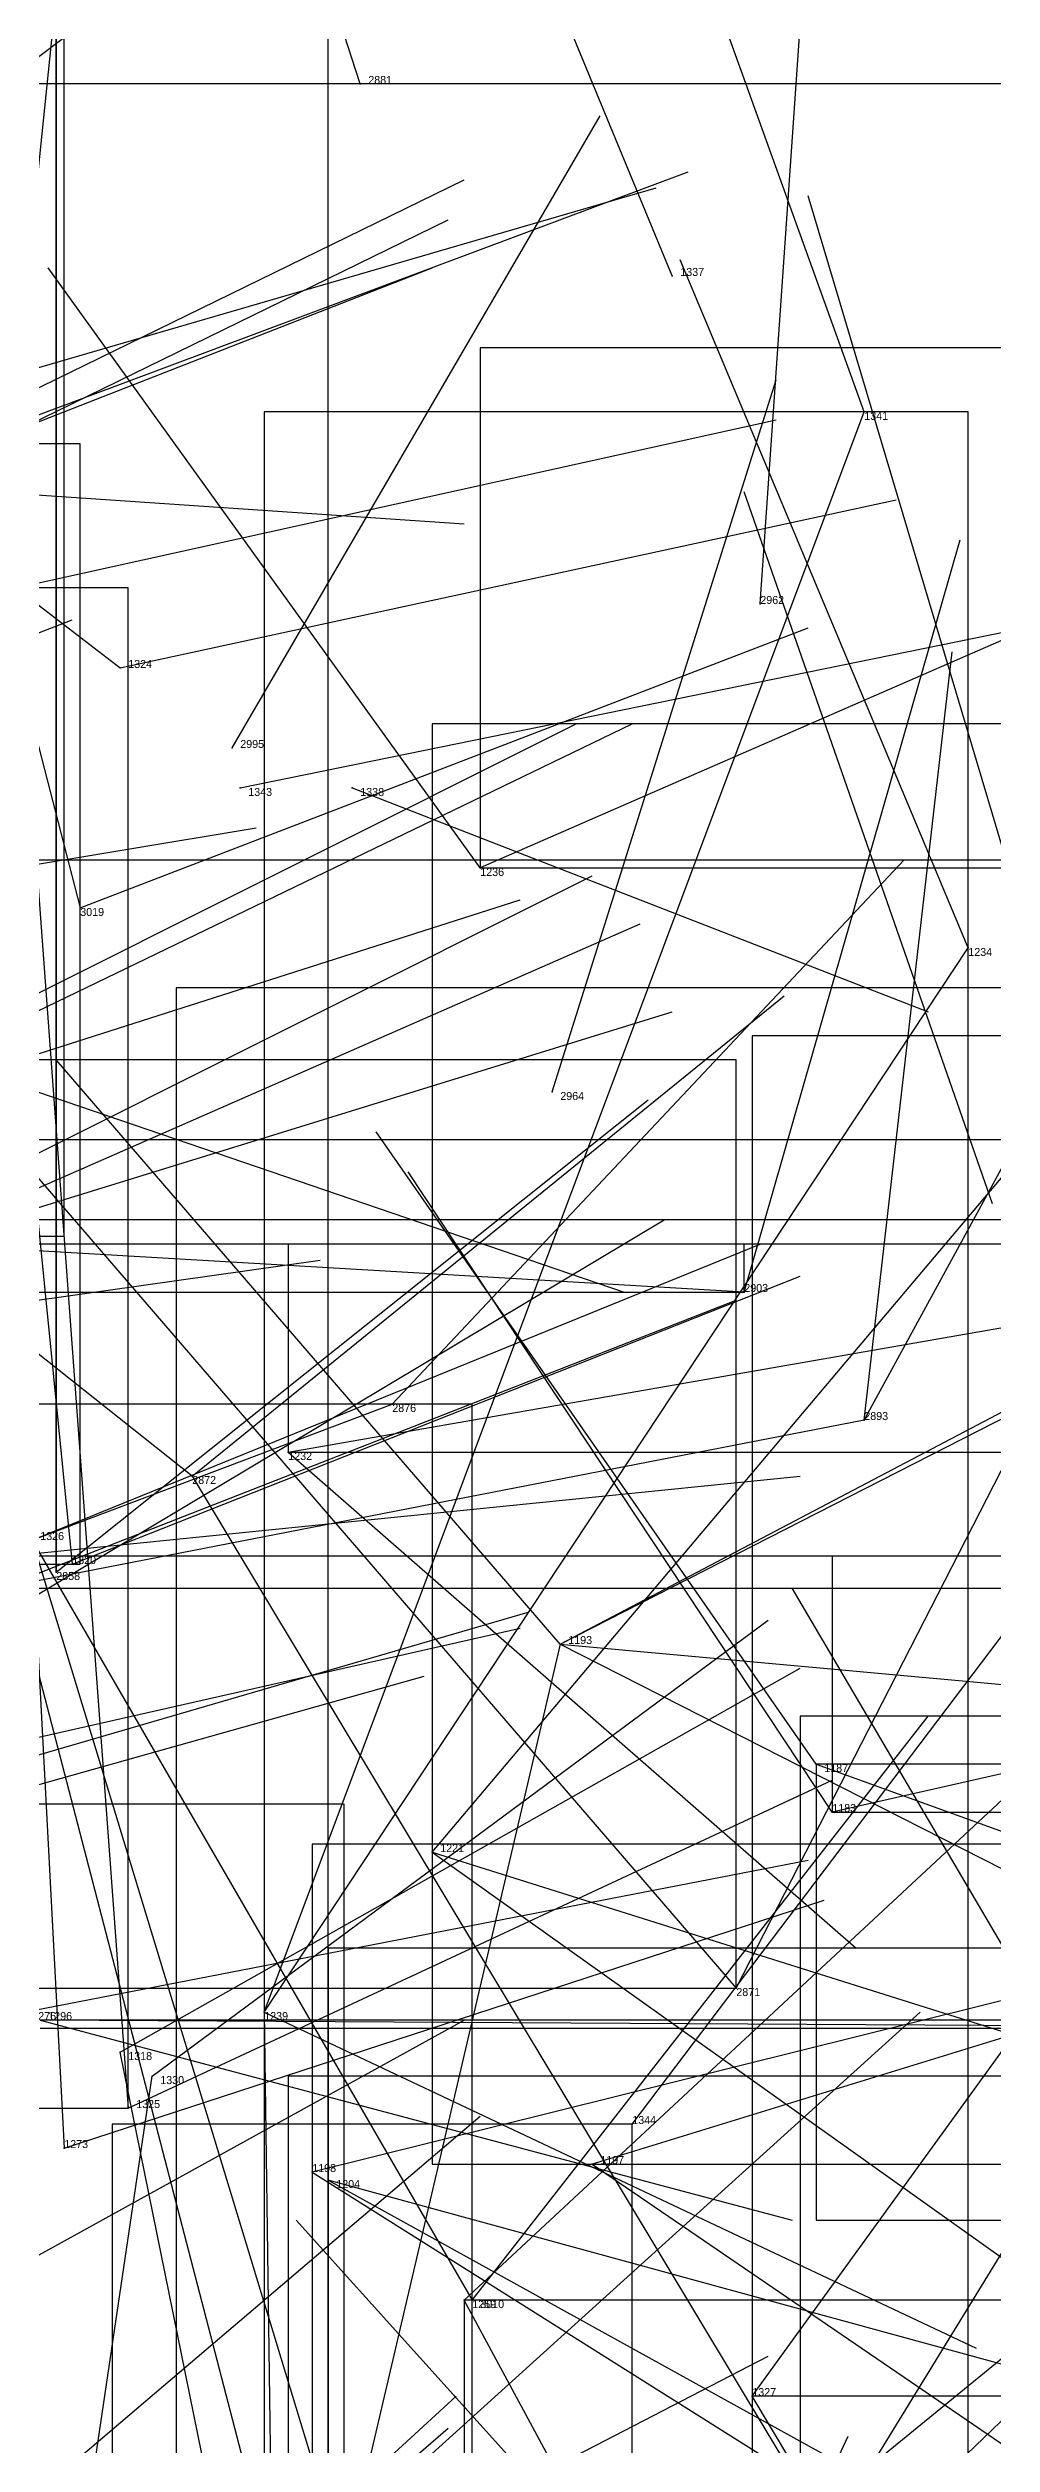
# Model space of a CAD drawing. Extents: x 59.1 to 70.8, y 600.3 to 605.1.
# Drawn here: x 67.987 to 68.105, y 602.116 to 602.4155 of the extents above; entities that cross this region are included whole.
import ezdxf

# ---------------------------------------------------------------- set-up
doc = ezdxf.new("R2010")
doc.units = 0
for name, color, linetype in [('Clients', 3, 'CONTINUOUS'), ('Facilities', 3, 'CONTINUOUS'), ('Facilities_lines', 3, 'CONTINUOUS'), ('Min_max_boxes', 1, 'CONTINUOUS'), ('Normals', 1, 'CONTINUOUS'), ('Source_points', 5, 'CONTINUOUS'), ('Text', 3, 'CONTINUOUS')]:
    doc.layers.add(name, color=color, linetype=linetype)

msp = doc.modelspace()

# ---------------------------------------------------------------- linework, layer by layer
at = {"layer": 'Clients', "color": 5}
for p in [(68.089, 602.37, 447.81), (67.996, 602.338, 447.968), (68.041, 602.313, 447.745), (67.991, 602.308, 448.011), (68.102, 602.303, 447.675), (68.03, 602.246, 448.187), (67.988, 602.225, 448.061), (67.99, 602.226, 447.87), (68.085, 602.195, 447.288), (68.073, 602.173, 448.134), (67.996, 602.165, 447.916), (68, 602.162, 447.953), (67.997, 602.158, 447.89), (68.06, 602.156, 447.965), (67.989, 602.153, 447.707), (68.055, 602.151, 447.371), (68.02, 602.15, 447.313), (68.022, 602.149, 447.387), (68.039, 602.134, 447.777), (68.04, 602.134, 447.994), (68.075, 602.122, 447.904)]:
    msp.add_point(p, dxfattribs=at)
at = {"layer": 'Facilities', "color": 3}
for p in [(68.026, 602.411, 448.116), (68.065, 602.387, 447.883), (68.076, 602.346, 448.62), (68.01, 602.328, 448.515), (68.011, 602.323, 447.944), (68.025, 602.323, 447.82), (68.05, 602.285, 448.455), (68.074, 602.26, 448.316), (68.089, 602.244, 448.392), (68.017, 602.24, 447.583), (68.005, 602.237, 448.056), (68.051, 602.216, 447.438), (68.083, 602.201, 447.396), (68.035, 602.19, 447.5), (68.014, 602.17, 447.571)]:
    msp.add_point(p, dxfattribs=at)
at = {"layer": 'Facilities_lines', "color": 3}
for p, q in [((67.988, 602.461, 448.308), (67.988, 602.225, 448.061)), ((67.989, 602.432, 448.179), (67.972, 602.267, 448.035)), ((68.089, 602.244, 448.392), (68.18, 602.411, 448.698)), ((68.19, 602.378, 447.792), (68.041, 602.313, 447.745)), ((68.014, 602.17, 447.571), (68.089, 602.37, 447.81)), ((67.976, 602.366, 448.033), (67.99, 602.226, 447.87)), ((67.976, 602.366, 448.033), (67.991, 602.308, 448.011)), ((67.983, 602.348, 448.044), (67.997, 602.158, 447.89)), ((67.983, 602.348, 448.044), (67.996, 602.338, 447.968)), ((68.035, 602.19, 447.5), (68.154, 602.331, 447.666)), ((68.014, 602.17, 447.571), (68.102, 602.303, 447.675)), ((68.051, 602.216, 447.438), (68.207, 602.298, 447.595)), ((67.973, 602.289, 448.079), (68.073, 602.173, 448.134)), ((68.051, 602.216, 447.438), (68.194, 602.289, 447.582)), ((68.005, 602.237, 448.056), (67.952, 602.279, 447.882)), ((68.074, 602.26, 448.316), (67.971, 602.266, 447.957)), ((68.017, 602.24, 447.583), (68.166, 602.266, 447.516)), ((67.985, 602.229, 447.922), (68.03, 602.246, 448.187)), ((68.089, 602.244, 448.392), (67.981, 602.223, 447.935)), ((68.005, 602.237, 448.056), (68.124, 602.039, 447.829)), ((67.985, 602.229, 447.922), (68.023, 602.104, 447.778)), ((67.985, 602.229, 447.922), (67.989, 602.153, 447.707)), ((67.985, 602.229, 447.922), (68.04, 602.134, 447.994)), ((68.049, 601.969, 447.459), (67.982, 602.227, 447.781)), ((68.227, 602.227, 447.415), (68.085, 602.195, 447.288)), ((68.051, 602.216, 447.438), (68.003, 602.011, 447.327)), ((68.051, 602.216, 447.438), (68.222, 602.129, 447.089)), ((68.051, 602.216, 447.438), (68.237, 602.199, 447.194)), ((68.203, 602.212, 448.253), (68.075, 602.089, 447.89)), ((68.083, 602.201, 447.396), (68.24, 602.144, 447.16)), ((68.185, 602.191, 447.276), (68.02, 602.15, 447.313)), ((68.035, 602.19, 447.5), (68.159, 602.151, 447.14)), ((68.185, 602.191, 447.276), (68.055, 602.151, 447.371)), ((68.185, 602.191, 447.276), (68.06, 602.089, 447.098)), ((68.157, 602.168, 447.211), (67.986, 602.169, 447.612)), ((68.014, 602.17, 447.571), (68.017, 601.945, 447.219)), ((68.024, 602.027, 447.575), (67.996, 602.165, 447.916)), ((67.988, 602.081, 447.616), (68, 602.162, 447.953)), ((68.06, 602.015, 447.634), (68.06, 602.156, 447.965)), ((68.19, 602.103, 447.026), (68.022, 602.149, 447.387)), ((68.156, 601.917, 447.453), (68.039, 602.134, 447.777)), ((68.154, 601.99, 447.673), (68.075, 602.122, 447.904))]:
    msp.add_line(p, q, dxfattribs=at)
at = {"layer": 'Min_max_boxes', "color": 1}
for p, q in [((68.022, 602.054, 447.781), (68.022, 602.501, 447.781)), ((68.022, 602.054, 448.288), (68.022, 602.501, 448.288)), ((67.988, 602.225, 448.061), (67.988, 602.461, 448.061)), ((67.988, 602.461, 448.061), (67.988, 602.225, 448.061)), ((67.988, 602.225, 448.308), (67.988, 602.461, 448.308)), ((67.988, 602.461, 448.308), (67.988, 602.225, 448.308)), ((67.989, 602.267, 448.035), (67.989, 602.432, 448.035)), ((67.989, 602.267, 448.179), (67.989, 602.432, 448.179)), ((68.18, 602.411, 447.935), (67.981, 602.411, 447.935)), ((68.18, 602.411, 448.698), (67.981, 602.411, 448.698)), ((68.19, 602.378, 447.745), (68.041, 602.378, 447.745)), ((68.041, 602.378, 447.745), (68.041, 602.313, 447.745)), ((68.19, 602.378, 447.792), (68.041, 602.378, 447.792)), ((68.041, 602.378, 447.792), (68.041, 602.313, 447.792)), ((68.041, 602.378, 447.745), (68.041, 602.378, 447.792)), ((68.102, 602.37, 447.219), (68.014, 602.37, 447.219)), ((68.014, 602.37, 447.219), (68.014, 601.945, 447.219)), ((68.102, 602.37, 447.81), (68.014, 602.37, 447.81)), ((68.014, 602.37, 447.81), (68.014, 601.945, 447.81)), ((68.014, 602.37, 447.219), (68.014, 602.37, 447.81)), ((68.102, 601.945, 447.219), (68.102, 602.37, 447.219)), ((68.102, 601.945, 447.81), (68.102, 602.37, 447.81)), ((68.102, 602.37, 447.219), (68.102, 602.37, 447.81)), ((67.991, 602.366, 447.87), (67.976, 602.366, 447.87)), ((67.991, 602.366, 448.033), (67.976, 602.366, 448.033)), ((67.991, 602.226, 447.87), (67.991, 602.366, 447.87)), ((67.991, 602.226, 448.033), (67.991, 602.366, 448.033)), ((67.991, 602.366, 447.87), (67.991, 602.366, 448.033)), ((67.997, 602.348, 447.89), (67.983, 602.348, 447.89)), ((67.997, 602.348, 448.044), (67.983, 602.348, 448.044)), ((67.997, 602.158, 447.89), (67.997, 602.348, 447.89)), ((67.997, 602.158, 448.044), (67.997, 602.348, 448.044)), ((67.997, 602.348, 447.89), (67.997, 602.348, 448.044)), ((68.159, 602.331, 447.14), (68.035, 602.331, 447.14)), ((68.035, 602.331, 447.14), (68.035, 602.151, 447.14)), ((68.159, 602.331, 447.666), (68.035, 602.331, 447.666)), ((68.035, 602.331, 447.666), (68.035, 602.151, 447.666)), ((68.035, 602.331, 447.14), (68.035, 602.331, 447.666)), ((67.837, 602.314, 448.525), (68.188, 602.314, 448.525)), ((67.837, 602.314, 449.319), (68.188, 602.314, 449.319)), ((68.041, 602.313, 447.745), (68.19, 602.313, 447.745)), ((68.041, 602.313, 447.792), (68.19, 602.313, 447.792)), ((68.041, 602.313, 447.745), (68.041, 602.313, 447.792)), ((68.237, 602.298, 447.089), (68.003, 602.298, 447.089)), ((68.003, 602.298, 447.089), (68.003, 602.011, 447.089)), ((68.237, 602.298, 447.595), (68.003, 602.298, 447.595)), ((68.003, 602.298, 447.595), (68.003, 602.011, 447.595)), ((68.003, 602.298, 447.089), (68.003, 602.298, 447.595)), ((68.306, 602.292, 447.89), (68.075, 602.292, 447.89)), ((68.075, 602.292, 447.89), (68.075, 602.089, 447.89)), ((68.306, 602.292, 448.253), (68.075, 602.292, 448.253)), ((68.075, 602.292, 448.253), (68.075, 602.089, 448.253)), ((68.075, 602.292, 447.89), (68.075, 602.292, 448.253)), ((68.073, 602.289, 448.079), (67.973, 602.289, 448.079)), ((68.073, 602.289, 448.134), (67.973, 602.289, 448.134)), ((68.073, 602.173, 448.079), (68.073, 602.289, 448.079)), ((68.073, 602.173, 448.134), (68.073, 602.289, 448.134)), ((68.073, 602.289, 448.079), (68.073, 602.289, 448.134)), ((68.124, 602.279, 447.829), (67.952, 602.279, 447.829)), ((68.124, 602.279, 448.056), (67.952, 602.279, 448.056)), ((68.108, 602.269, 447.21), (67.969, 602.269, 447.21)), ((68.108, 602.269, 448.111), (67.969, 602.269, 448.111)), ((67.972, 602.267, 448.035), (67.989, 602.267, 448.035)), ((67.972, 602.267, 448.179), (67.989, 602.267, 448.179)), ((67.989, 602.267, 448.035), (67.989, 602.267, 448.179)), ((68.074, 602.266, 447.957), (67.971, 602.266, 447.957)), ((68.074, 602.266, 448.316), (67.971, 602.266, 448.316)), ((68.166, 602.266, 447.516), (68.017, 602.266, 447.516)), ((68.017, 602.266, 447.516), (68.017, 602.24, 447.516)), ((68.166, 602.266, 447.583), (68.017, 602.266, 447.583)), ((68.017, 602.266, 447.583), (68.017, 602.24, 447.583)), ((68.017, 602.266, 447.516), (68.017, 602.266, 447.583)), ((68.074, 602.26, 447.957), (68.074, 602.266, 447.957)), ((68.074, 602.26, 448.316), (68.074, 602.266, 448.316)), ((68.074, 602.266, 447.957), (68.074, 602.266, 448.316)), ((67.971, 602.26, 447.957), (68.074, 602.26, 447.957)), ((67.971, 602.26, 448.316), (68.074, 602.26, 448.316)), ((68.074, 602.26, 447.957), (68.074, 602.26, 448.316)), ((68.04, 602.246, 447.687), (67.984, 602.246, 447.687)), ((68.04, 602.246, 448.187), (67.984, 602.246, 448.187)), ((68.04, 602.104, 447.687), (68.04, 602.246, 447.687)), ((68.04, 602.104, 448.187), (68.04, 602.246, 448.187)), ((68.04, 602.246, 447.687), (68.04, 602.246, 448.187)), ((68.017, 602.24, 447.516), (68.166, 602.24, 447.516)), ((68.017, 602.24, 447.583), (68.166, 602.24, 447.583)), ((68.017, 602.24, 447.516), (68.017, 602.24, 447.583)), ((67.976, 602.226, 447.87), (67.991, 602.226, 447.87)), ((67.976, 602.226, 448.033), (67.991, 602.226, 448.033)), ((68.207, 602.227, 446.937), (67.982, 602.227, 446.937)), ((68.207, 602.227, 447.781), (67.982, 602.227, 447.781)), ((67.988, 602.225, 448.061), (67.988, 602.225, 448.061)), ((67.988, 602.225, 448.308), (67.988, 602.225, 448.308)), ((67.988, 602.225, 448.061), (67.988, 602.225, 448.308)), ((67.988, 602.225, 448.061), (67.988, 602.225, 448.308)), ((67.991, 602.226, 447.87), (67.991, 602.226, 448.033)), ((68.227, 602.227, 447.288), (68.085, 602.227, 447.288)), ((68.085, 602.227, 447.288), (68.085, 602.195, 447.288)), ((68.227, 602.227, 447.415), (68.085, 602.227, 447.415)), ((68.085, 602.227, 447.415), (68.085, 602.195, 447.415)), ((68.085, 602.227, 447.288), (68.085, 602.227, 447.415)), ((67.981, 602.223, 447.935), (68.18, 602.223, 447.935)), ((67.981, 602.223, 448.698), (68.18, 602.223, 448.698)), ((68.204, 602.207, 447.047), (68.081, 602.207, 447.047)), ((68.081, 602.207, 447.047), (68.081, 602.074, 447.047)), ((68.204, 602.207, 447.347), (68.081, 602.207, 447.347)), ((68.081, 602.207, 447.347), (68.081, 602.074, 447.347)), ((68.081, 602.207, 447.047), (68.081, 602.207, 447.347)), ((68.24, 602.201, 447.16), (68.083, 602.201, 447.16)), ((68.083, 602.201, 447.16), (68.083, 602.144, 447.16)), ((68.24, 602.201, 447.396), (68.083, 602.201, 447.396)), ((68.083, 602.201, 447.396), (68.083, 602.144, 447.396)), ((68.083, 602.201, 447.16), (68.083, 602.201, 447.396)), ((68.024, 602.196, 447.575), (67.938, 602.196, 447.575)), ((68.024, 602.196, 447.916), (67.938, 602.196, 447.916)), ((68.024, 602.027, 447.575), (68.024, 602.196, 447.575)), ((68.024, 602.027, 447.916), (68.024, 602.196, 447.916)), ((68.024, 602.196, 447.575), (68.024, 602.196, 447.916)), ((68.085, 602.195, 447.288), (68.227, 602.195, 447.288)), ((68.085, 602.195, 447.415), (68.227, 602.195, 447.415)), ((68.085, 602.195, 447.288), (68.085, 602.195, 447.415)), ((68.185, 602.191, 447.098), (68.02, 602.191, 447.098)), ((68.02, 602.191, 447.098), (68.02, 602.089, 447.098)), ((68.185, 602.191, 447.371), (68.02, 602.191, 447.371)), ((68.02, 602.191, 447.371), (68.02, 602.089, 447.371)), ((68.02, 602.191, 447.098), (68.02, 602.191, 447.371)), ((68.284, 602.178, 447.026), (68.022, 602.178, 447.026)), ((68.022, 602.178, 447.026), (68.022, 602.103, 447.026)), ((68.284, 602.178, 447.387), (68.022, 602.178, 447.387)), ((68.022, 602.178, 447.387), (68.022, 602.103, 447.387)), ((68.022, 602.178, 447.026), (68.022, 602.178, 447.387)), ((67.973, 602.173, 448.079), (68.073, 602.173, 448.079)), ((67.973, 602.173, 448.134), (68.073, 602.173, 448.134)), ((68.073, 602.173, 448.079), (68.073, 602.173, 448.134)), ((68.157, 602.169, 447.211), (67.986, 602.169, 447.211)), ((68.157, 602.169, 447.612), (67.986, 602.169, 447.612)), ((67.986, 602.168, 447.211), (68.157, 602.168, 447.211)), ((67.986, 602.168, 447.612), (68.157, 602.168, 447.612)), ((68.25, 602.162, 447.281), (68.017, 602.162, 447.281)), ((68.017, 602.162, 447.281), (68.017, 601.94, 447.281)), ((68.25, 602.162, 448.069), (68.017, 602.162, 448.069)), ((68.017, 602.162, 448.069), (68.017, 601.94, 448.069)), ((68.017, 602.162, 447.281), (68.017, 602.162, 448.069)), ((67.983, 602.158, 447.89), (67.997, 602.158, 447.89)), ((67.983, 602.158, 448.044), (67.997, 602.158, 448.044)), ((67.997, 602.158, 447.89), (67.997, 602.158, 448.044)), ((68.06, 602.156, 446.961), (67.995, 602.156, 446.961)), ((67.995, 602.156, 446.961), (67.995, 601.899, 446.961)), ((68.06, 602.156, 447.965), (67.995, 602.156, 447.965)), ((67.995, 602.156, 447.965), (67.995, 601.899, 447.965)), ((67.995, 602.156, 446.961), (67.995, 602.156, 447.965)), ((68.06, 601.899, 446.961), (68.06, 602.156, 446.961)), ((68.06, 601.899, 447.965), (68.06, 602.156, 447.965)), ((68.06, 602.156, 446.961), (68.06, 602.156, 447.965)), ((68.035, 602.151, 447.14), (68.159, 602.151, 447.14)), ((68.035, 602.151, 447.666), (68.159, 602.151, 447.666)), ((68.035, 602.151, 447.14), (68.035, 602.151, 447.666)), ((68.083, 602.144, 447.16), (68.24, 602.144, 447.16)), ((68.083, 602.144, 447.396), (68.24, 602.144, 447.396)), ((68.083, 602.144, 447.16), (68.083, 602.144, 447.396)), ((68.156, 602.134, 447.216), (68.039, 602.134, 447.216)), ((68.039, 602.134, 447.216), (68.039, 601.895, 447.216)), ((68.156, 602.134, 447.777), (68.039, 602.134, 447.777)), ((68.039, 602.134, 447.777), (68.039, 601.895, 447.777)), ((68.039, 602.134, 447.216), (68.039, 602.134, 447.777)), ((68.298, 602.122, 447.351), (68.075, 602.122, 447.351)), ((68.075, 602.122, 447.351), (68.075, 601.94, 447.351)), ((68.298, 602.122, 447.904), (68.075, 602.122, 447.904)), ((68.075, 602.122, 447.904), (68.075, 601.94, 447.904)), ((68.075, 602.122, 447.351), (68.075, 602.122, 447.904))]:
    msp.add_line(p, q, dxfattribs=at)
at = {"layer": 'Normals', "color": 1}
for p, q in [((68.026, 602.411, 448.116), (67.996, 602.503, 448.09)), ((68.065, 602.387, 447.883), (68.029, 602.474, 447.85)), ((68.089, 602.37, 447.81), (68.058, 602.456, 447.77)), ((67.935, 602.376, 448.49), (68.013, 602.435, 448.469)), ((68.076, 602.346, 448.62), (68.082, 602.433, 448.57)), ((68.01, 602.328, 448.515), (68.056, 602.407, 448.474)), ((67.953, 602.357, 448.317), (68.039, 602.399, 448.29)), ((67.976, 602.366, 448.033), (68.067, 602.4, 448.008)), ((67.977, 602.373, 448.194), (68.063, 602.398, 448.15)), ((68.107, 602.313, 448.559), (68.082, 602.397, 448.512)), ((67.953, 602.353, 448.261), (68.037, 602.394, 448.226)), ((67.948, 602.354, 448.179), (68.035, 602.388, 448.144)), ((68.041, 602.313, 447.745), (67.987, 602.388, 447.708)), ((68.102, 602.303, 447.675), (68.066, 602.389, 447.639)), ((68.05, 602.285, 448.455), (68.078, 602.374, 448.42)), ((67.983, 602.348, 448.044), (68.078, 602.369, 448.021)), ((67.951, 602.362, 447.814), (68.039, 602.356, 447.862)), ((68.105, 602.271, 447.525), (68.074, 602.36, 447.492)), ((67.996, 602.338, 447.968), (68.093, 602.359, 447.954)), ((68.074, 602.26, 448.316), (68.101, 602.354, 448.294)), ((67.897, 602.308, 447.84), (67.99, 602.344, 447.838)), ((67.991, 602.308, 448.011), (68.082, 602.343, 447.989)), ((68.011, 602.323, 447.944), (68.109, 602.343, 447.942)), ((68.089, 602.244, 448.392), (68.1, 602.34, 448.366)), ((67.967, 602.288, 448.143), (68.053, 602.331, 448.115)), ((67.973, 602.289, 448.079), (68.06, 602.331, 448.054)), ((68.025, 602.323, 447.82), (68.097, 602.295, 447.884)), ((67.916, 602.302, 447.804), (68.013, 602.318, 447.821)), ((67.969, 602.269, 448.111), (68.055, 602.312, 448.085)), ((68.03, 602.246, 448.187), (68.094, 602.314, 448.152)), ((67.952, 602.279, 447.882), (68.046, 602.309, 447.869)), ((67.972, 602.267, 448.035), (68.061, 602.306, 448.011)), ((68.005, 602.237, 448.056), (68.079, 602.297, 448.025)), ((67.971, 602.266, 447.957), (68.065, 602.295, 447.937)), ((67.971, 602.29, 447.744), (68.059, 602.26, 447.781)), ((68.051, 602.216, 447.438), (67.988, 602.289, 447.412)), ((67.988, 602.225, 448.061), (68.062, 602.284, 448.029)), ((68.083, 602.201, 447.396), (68.028, 602.28, 447.371)), ((68.085, 602.195, 447.288), (68.032, 602.275, 447.262)), ((67.982, 602.22, 447.998), (68.064, 602.269, 447.969)), ((67.922, 602.25, 447.782), (68.021, 602.264, 447.789)), ((67.985, 602.229, 447.922), (68.076, 602.266, 447.905)), ((67.99, 602.226, 447.87), (68.081, 602.262, 447.85)), ((67.981, 602.223, 447.935), (68.073, 602.259, 447.919)), ((68.073, 602.173, 448.134), (68.116, 602.257, 448.101)), ((68.017, 602.24, 447.583), (68.088, 602.178, 447.616)), ((67.982, 602.227, 447.781), (68.081, 602.237, 447.788)), ((68.06, 602.156, 447.965), (68.116, 602.23, 447.927)), ((68.127, 602.143, 447.143), (68.08, 602.223, 447.106)), ((67.951, 602.192, 447.834), (68.047, 602.22, 447.826)), ((68, 602.162, 447.953), (68.077, 602.219, 447.923)), ((67.949, 602.196, 447.819), (68.046, 602.218, 447.815)), ((67.996, 602.165, 447.916), (68.081, 602.213, 447.894)), ((67.938, 602.185, 447.762), (68.034, 602.212, 447.757)), ((68.04, 602.134, 447.994), (68.097, 602.207, 447.956)), ((68.039, 602.134, 447.777), (68.111, 602.201, 447.758)), ((67.997, 602.158, 447.89), (68.085, 602.199, 447.866)), ((68.075, 602.122, 447.904), (68.13, 602.198, 447.869)), ((67.984, 602.17, 447.687), (68.082, 602.189, 447.695)), ((68.035, 602.19, 447.5), (68.115, 602.133, 447.518)), ((67.989, 602.153, 447.707), (68.084, 602.184, 447.714)), ((67.952, 602.121, 447.781), (68.039, 602.169, 447.772)), ((67.986, 602.169, 447.612), (68.08, 602.144, 447.637)), ((68.014, 602.17, 447.571), (68.103, 602.128, 447.59)), ((68.023, 602.104, 447.778), (68.096, 602.17, 447.762)), ((68.075, 602.089, 447.89), (68.124, 602.169, 447.856)), ((67.967, 602.094, 447.843), (68.041, 602.157, 447.819)), ((68.055, 602.151, 447.371), (68.134, 602.097, 447.399)), ((68.02, 602.15, 447.313), (68.101, 602.099, 447.342)), ((68.022, 602.149, 447.387), (68.107, 602.102, 447.412)), ((68.081, 602.074, 447.047), (68.018, 602.144, 447.014)), ((67.988, 602.081, 447.616), (68.077, 602.127, 447.615)), ((67.966, 602.056, 447.73), (68.038, 602.122, 447.71)), ((67.963, 602.054, 447.794), (68.037, 602.118, 447.772)), ((68.046, 602.03, 447.752), (68.087, 602.117, 447.726))]:
    msp.add_line(p, q, dxfattribs=at)
at = {"layer": 'Source_points', "color": 5}
for p in [(68.026, 602.411, 448.116), (68.065, 602.387, 447.883), (68.089, 602.37, 447.81), (68.076, 602.346, 448.62), (67.996, 602.338, 447.968), (68.01, 602.328, 448.515), (68.011, 602.323, 447.944), (68.025, 602.323, 447.82), (68.041, 602.313, 447.745), (67.991, 602.308, 448.011), (68.102, 602.303, 447.675), (68.05, 602.285, 448.455), (68.074, 602.26, 448.316), (68.03, 602.246, 448.187), (68.089, 602.244, 448.392), (68.017, 602.24, 447.583), (68.005, 602.237, 448.056), (67.988, 602.225, 448.061), (67.99, 602.226, 447.87), (68.051, 602.216, 447.438), (68.083, 602.201, 447.396), (68.085, 602.195, 447.288), (68.035, 602.19, 447.5), (68.073, 602.173, 448.134), (68.014, 602.17, 447.571), (67.996, 602.165, 447.916), (68, 602.162, 447.953), (67.997, 602.158, 447.89), (68.06, 602.156, 447.965), (67.989, 602.153, 447.707), (68.055, 602.151, 447.371), (68.02, 602.15, 447.313), (68.022, 602.149, 447.387), (68.039, 602.134, 447.777), (68.04, 602.134, 447.994), (68.075, 602.122, 447.904)]:
    msp.add_point(p, dxfattribs=at)

# ---------------------------------------------------------------- texts
at = {"layer": 'Text', "color": 3}
for s, p in [('2881', (68.027, 602.411, 448.116)), ('1337', (68.066, 602.387, 447.883)), ('1341', (68.089, 602.369, 447.81)), ('2962', (68.076, 602.346, 448.62)), ('1324', (67.997, 602.338, 447.968)), ('2995', (68.011, 602.328, 448.515)), ('1343', (68.012, 602.322, 447.944)), ('1338', (68.026, 602.322, 447.82)), ('1236', (68.041, 602.312, 447.745)), ('3019', (67.991, 602.307, 448.011)), ('1234', (68.102, 602.302, 447.675)), ('2964', (68.051, 602.284, 448.455)), ('2903', (68.074, 602.26, 448.316)), ('2876', (68.03, 602.245, 448.187)), ('2893', (68.089, 602.244, 448.392)), ('1232', (68.017, 602.239, 447.583)), ('2872', (68.005, 602.236, 448.056)), ('1326', (67.986, 602.229, 447.922)), ('2858', (67.988, 602.224, 448.061)), ('1320', (67.99, 602.226, 447.87)), ('1193', (68.052, 602.216, 447.438)), ('1187', (68.084, 602.2, 447.396)), ('1183', (68.085, 602.195, 447.288)), ('1221', (68.036, 602.19, 447.5)), ('2871', (68.073, 602.172, 448.134)), ('1276', (67.985, 602.169, 447.687)), ('1296', (67.987, 602.169, 447.612)), ('1239', (68.014, 602.169, 447.571)), ('1318', (67.997, 602.164, 447.916)), ('1330', (68.001, 602.161, 447.953)), ('1325', (67.998, 602.158, 447.89)), ('1344', (68.06, 602.156, 447.965)), ('1273', (67.989, 602.153, 447.707)), ('1198', (68.02, 602.15, 447.313)), ('1197', (68.056, 602.151, 447.371)), ('1204', (68.023, 602.148, 447.387)), ('1259', (68.04, 602.133, 447.777)), ('3010', (68.041, 602.133, 447.994)), ('1327', (68.075, 602.122, 447.904))]:
    msp.add_text(s, height=0.001, dxfattribs=at).set_placement(p)

doc.saveas('drawing.dxf')
